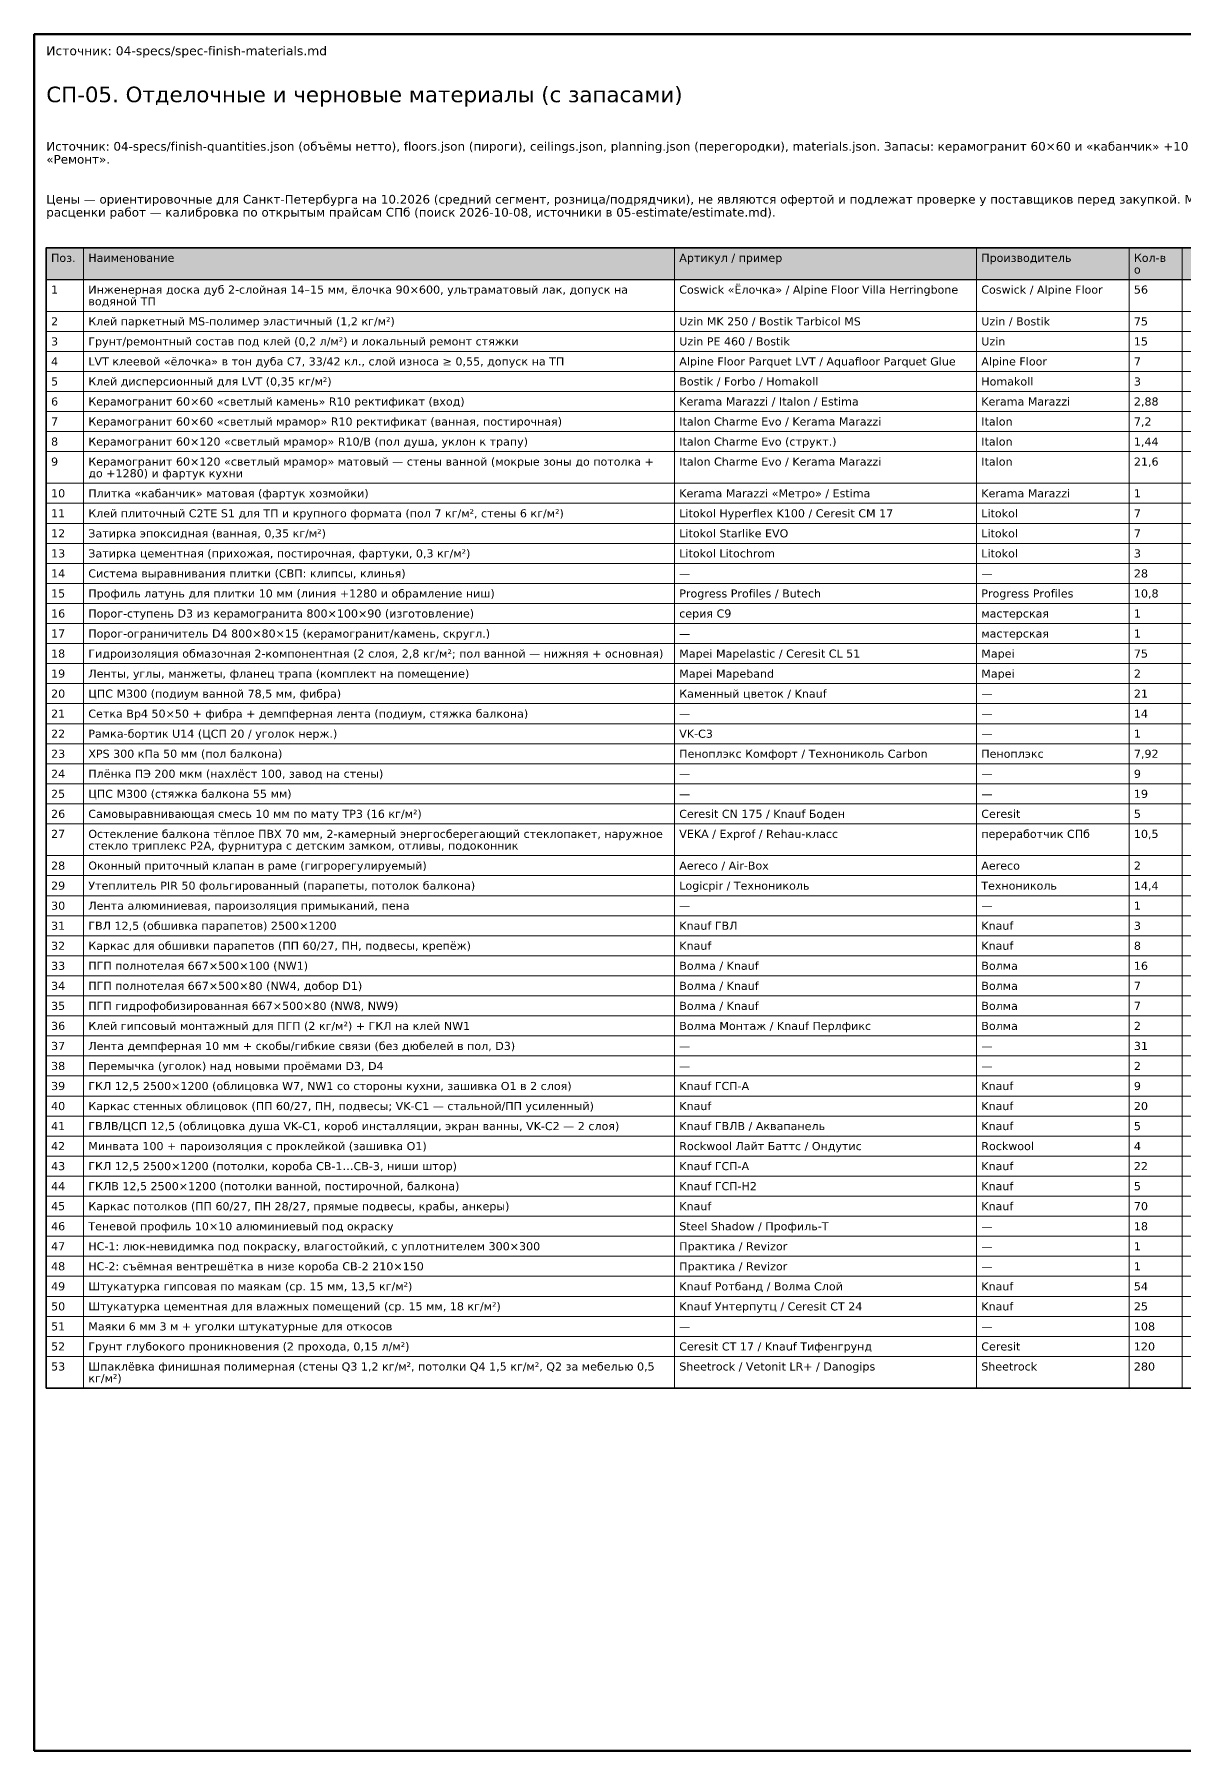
# Model space of a CAD drawing. Header units: millimetres. Extents: x 20 to 415, y 1 to 292.
# Drawn here: x 20 to 212.4, y 5 to 292 of the extents above; entities that cross this region are included whole.
import ezdxf

# ---------------------------------------------------------------- set-up
doc = ezdxf.new("R2010")
doc.units = ezdxf.units.MM
doc.layers.add('FRAME', color=7, linetype='CONTINUOUS')
doc.layers.add('TEXT', color=7, linetype='CONTINUOUS')
doc.styles.add('GOST', font='DejaVuSans.ttf')

msp = doc.modelspace()

# ---------------------------------------------------------------- hatches: boundary and pattern name
at = {"layer": 'TEXT', "true_color": 0xe6e6e6}
h = msp.add_hatch(color=7, dxfattribs=at)
h.dxf.hatch_style = 1
h.paths.add_polyline_path([(22, 250.99), (413, 250.99), (413, 256.3), (22, 256.3)])

# ---------------------------------------------------------------- linework, layer by layer
at = {"layer": 'FRAME', "color": 7, "lineweight": 50}
msp.add_lwpolyline([(20, 5), (415, 5), (415, 292), (20, 292)], close=True, dxfattribs=at)
at = {"layer": 'TEXT', "color": 7, "lineweight": 25}
msp.add_lwpolyline([(22, 250.99), (413, 250.99), (413, 256.3), (22, 256.3)], close=True, dxfattribs=at)
at = {"layer": 'TEXT', "color": 7, "lineweight": 15}
for points in [[(22, 256.3), (22, 250.99)], [(28.23, 256.3), (28.23, 250.99)], [(127.05, 256.3), (127.05, 250.99)], [(177.56, 256.3), (177.56, 250.99)], [(203.08, 256.3), (203.08, 250.99)], [(211.94, 256.3), (211.94, 250.99)], [(22, 250.99), (22, 245.68)], [(28.23, 250.99), (28.23, 245.68)], [(127.05, 250.99), (127.05, 245.68)], [(177.56, 250.99), (177.56, 245.68)], [(203.08, 250.99), (203.08, 245.68)], [(211.94, 250.99), (211.94, 245.68)], [(22, 245.68), (22, 242.33)], [(28.23, 245.68), (28.23, 242.33)], [(127.05, 245.68), (127.05, 242.33)], [(177.56, 245.68), (177.56, 242.33)], [(203.08, 245.68), (203.08, 242.33)], [(211.94, 245.68), (211.94, 242.33)], [(22, 242.33), (22, 238.98)], [(28.23, 242.33), (28.23, 238.98)], [(127.05, 242.33), (127.05, 238.98)], [(177.56, 242.33), (177.56, 238.98)], [(203.08, 242.33), (203.08, 238.98)], [(211.94, 242.33), (211.94, 238.98)], [(22, 238.98), (22, 235.63)], [(28.23, 238.98), (28.23, 235.63)], [(127.05, 238.98), (127.05, 235.63)], [(177.56, 238.98), (177.56, 235.63)], [(203.08, 238.98), (203.08, 235.63)], [(211.94, 238.98), (211.94, 235.63)], [(22, 235.63), (22, 232.28)], [(28.23, 235.63), (28.23, 232.28)], [(127.05, 235.63), (127.05, 232.28)], [(177.56, 235.63), (177.56, 232.28)], [(203.08, 235.63), (203.08, 232.28)], [(211.94, 235.63), (211.94, 232.28)], [(22, 232.28), (22, 228.93)], [(28.23, 232.28), (28.23, 228.93)], [(127.05, 232.28), (127.05, 228.93)], [(177.56, 232.28), (177.56, 228.93)], [(203.08, 232.28), (203.08, 228.93)], [(211.94, 232.28), (211.94, 228.93)], [(22, 228.93), (22, 225.58)], [(28.23, 228.93), (28.23, 225.58)], [(127.05, 228.93), (127.05, 225.58)], [(177.56, 228.93), (177.56, 225.58)], [(203.08, 228.93), (203.08, 225.58)], [(211.94, 228.93), (211.94, 225.58)], [(22, 225.58), (22, 222.23)], [(28.23, 225.58), (28.23, 222.23)], [(127.05, 225.58), (127.05, 222.23)], [(177.56, 225.58), (177.56, 222.23)], [(203.08, 225.58), (203.08, 222.23)], [(211.94, 225.58), (211.94, 222.23)], [(22, 222.23), (22, 216.93)], [(28.23, 222.23), (28.23, 216.93)], [(127.05, 222.23), (127.05, 216.93)], [(177.56, 222.23), (177.56, 216.93)], [(203.08, 222.23), (203.08, 216.93)], [(211.94, 222.23), (211.94, 216.93)], [(22, 216.93), (22, 213.58)], [(28.23, 216.93), (28.23, 213.58)], [(127.05, 216.93), (127.05, 213.58)], [(177.56, 216.93), (177.56, 213.58)], [(203.08, 216.93), (203.08, 213.58)], [(211.94, 216.93), (211.94, 213.58)], [(22, 213.58), (22, 210.23)], [(28.23, 213.58), (28.23, 210.23)], [(127.05, 213.58), (127.05, 210.23)], [(177.56, 213.58), (177.56, 210.23)], [(203.08, 213.58), (203.08, 210.23)], [(211.94, 213.58), (211.94, 210.23)], [(22, 210.23), (22, 206.88)], [(28.23, 210.23), (28.23, 206.88)], [(127.05, 210.23), (127.05, 206.88)], [(177.56, 210.23), (177.56, 206.88)], [(203.08, 210.23), (203.08, 206.88)], [(211.94, 210.23), (211.94, 206.88)], [(22, 206.88), (22, 203.53)], [(28.23, 206.88), (28.23, 203.53)], [(127.05, 206.88), (127.05, 203.53)], [(177.56, 206.88), (177.56, 203.53)], [(203.08, 206.88), (203.08, 203.53)], [(211.94, 206.88), (211.94, 203.53)], [(22, 203.53), (22, 200.18)], [(28.23, 203.53), (28.23, 200.18)], [(127.05, 203.53), (127.05, 200.18)], [(177.56, 203.53), (177.56, 200.18)], [(203.08, 203.53), (203.08, 200.18)], [(211.94, 203.53), (211.94, 200.18)], [(22, 200.18), (22, 196.83)], [(28.23, 200.18), (28.23, 196.83)], [(127.05, 200.18), (127.05, 196.83)], [(177.56, 200.18), (177.56, 196.83)], [(203.08, 200.18), (203.08, 196.83)], [(211.94, 200.18), (211.94, 196.83)], [(22, 196.83), (22, 193.48)], [(28.23, 196.83), (28.23, 193.48)], [(127.05, 196.83), (127.05, 193.48)], [(177.56, 196.83), (177.56, 193.48)], [(203.08, 196.83), (203.08, 193.48)], [(211.94, 196.83), (211.94, 193.48)], [(22, 193.48), (22, 190.13)], [(28.23, 193.48), (28.23, 190.13)], [(127.05, 193.48), (127.05, 190.13)], [(177.56, 193.48), (177.56, 190.13)], [(203.08, 193.48), (203.08, 190.13)], [(211.94, 193.48), (211.94, 190.13)], [(22, 190.13), (22, 186.78)], [(28.23, 190.13), (28.23, 186.78)], [(127.05, 190.13), (127.05, 186.78)], [(177.56, 190.13), (177.56, 186.78)], [(203.08, 190.13), (203.08, 186.78)], [(211.94, 190.13), (211.94, 186.78)], [(22, 186.78), (22, 183.43)], [(28.23, 186.78), (28.23, 183.43)], [(127.05, 186.78), (127.05, 183.43)], [(177.56, 186.78), (177.56, 183.43)], [(203.08, 186.78), (203.08, 183.43)], [(211.94, 186.78), (211.94, 183.43)], [(22, 183.43), (22, 180.08)], [(28.23, 183.43), (28.23, 180.08)], [(127.05, 183.43), (127.05, 180.08)], [(177.56, 183.43), (177.56, 180.08)], [(203.08, 183.43), (203.08, 180.08)], [(211.94, 183.43), (211.94, 180.08)], [(22, 180.08), (22, 176.73)], [(28.23, 180.08), (28.23, 176.73)], [(127.05, 180.08), (127.05, 176.73)], [(177.56, 180.08), (177.56, 176.73)], [(203.08, 180.08), (203.08, 176.73)], [(211.94, 180.08), (211.94, 176.73)], [(22, 176.73), (22, 173.38)], [(28.23, 176.73), (28.23, 173.38)], [(127.05, 176.73), (127.05, 173.38)], [(177.56, 176.73), (177.56, 173.38)], [(203.08, 176.73), (203.08, 173.38)], [(211.94, 176.73), (211.94, 173.38)], [(22, 173.38), (22, 170.03)], [(28.23, 173.38), (28.23, 170.03)], [(127.05, 173.38), (127.05, 170.03)], [(177.56, 173.38), (177.56, 170.03)], [(203.08, 173.38), (203.08, 170.03)], [(211.94, 173.38), (211.94, 170.03)], [(22, 170.03), (22, 166.68)], [(28.23, 170.03), (28.23, 166.68)], [(127.05, 170.03), (127.05, 166.68)], [(177.56, 170.03), (177.56, 166.68)], [(203.08, 170.03), (203.08, 166.68)], [(211.94, 170.03), (211.94, 166.68)], [(22, 166.68), (22, 163.33)], [(28.23, 166.68), (28.23, 163.33)], [(127.05, 166.68), (127.05, 163.33)], [(177.56, 166.68), (177.56, 163.33)], [(203.08, 166.68), (203.08, 163.33)], [(211.94, 166.68), (211.94, 163.33)], [(22, 163.33), (22, 159.98)], [(28.23, 163.33), (28.23, 159.98)], [(127.05, 163.33), (127.05, 159.98)], [(177.56, 163.33), (177.56, 159.98)], [(203.08, 163.33), (203.08, 159.98)], [(211.94, 163.33), (211.94, 159.98)], [(22, 159.98), (22, 154.67)], [(28.23, 159.98), (28.23, 154.67)], [(127.05, 159.98), (127.05, 154.67)], [(177.56, 159.98), (177.56, 154.67)], [(203.08, 159.98), (203.08, 154.67)], [(211.94, 159.98), (211.94, 154.67)], [(22, 154.67), (22, 151.32)], [(28.23, 154.67), (28.23, 151.32)], [(127.05, 154.67), (127.05, 151.32)], [(177.56, 154.67), (177.56, 151.32)], [(203.08, 154.67), (203.08, 151.32)], [(211.94, 154.67), (211.94, 151.32)], [(22, 151.32), (22, 147.97)], [(28.23, 151.32), (28.23, 147.97)], [(127.05, 151.32), (127.05, 147.97)], [(177.56, 151.32), (177.56, 147.97)], [(203.08, 151.32), (203.08, 147.97)], [(211.94, 151.32), (211.94, 147.97)], [(22, 147.97), (22, 144.62)], [(28.23, 147.97), (28.23, 144.62)], [(127.05, 147.97), (127.05, 144.62)], [(177.56, 147.97), (177.56, 144.62)], [(203.08, 147.97), (203.08, 144.62)], [(211.94, 147.97), (211.94, 144.62)], [(22, 144.62), (22, 141.27)], [(28.23, 144.62), (28.23, 141.27)], [(127.05, 144.62), (127.05, 141.27)], [(177.56, 144.62), (177.56, 141.27)], [(203.08, 144.62), (203.08, 141.27)], [(211.94, 144.62), (211.94, 141.27)], [(22, 141.27), (22, 137.92)], [(28.23, 141.27), (28.23, 137.92)], [(127.05, 141.27), (127.05, 137.92)], [(177.56, 141.27), (177.56, 137.92)], [(203.08, 141.27), (203.08, 137.92)], [(211.94, 141.27), (211.94, 137.92)], [(22, 137.92), (22, 134.57)], [(28.23, 137.92), (28.23, 134.57)], [(127.05, 137.92), (127.05, 134.57)], [(177.56, 137.92), (177.56, 134.57)], [(203.08, 137.92), (203.08, 134.57)], [(211.94, 137.92), (211.94, 134.57)], [(22, 134.57), (22, 131.22)], [(28.23, 134.57), (28.23, 131.22)], [(127.05, 134.57), (127.05, 131.22)], [(177.56, 134.57), (177.56, 131.22)], [(203.08, 134.57), (203.08, 131.22)], [(211.94, 134.57), (211.94, 131.22)], [(22, 131.22), (22, 127.87)], [(28.23, 131.22), (28.23, 127.87)], [(127.05, 131.22), (127.05, 127.87)], [(177.56, 131.22), (177.56, 127.87)], [(203.08, 131.22), (203.08, 127.87)], [(211.94, 131.22), (211.94, 127.87)], [(22, 127.87), (22, 124.52)], [(28.23, 127.87), (28.23, 124.52)], [(127.05, 127.87), (127.05, 124.52)], [(177.56, 127.87), (177.56, 124.52)], [(203.08, 127.87), (203.08, 124.52)], [(211.94, 127.87), (211.94, 124.52)], [(22, 124.52), (22, 121.17)], [(28.23, 124.52), (28.23, 121.17)], [(127.05, 124.52), (127.05, 121.17)], [(177.56, 124.52), (177.56, 121.17)], [(203.08, 124.52), (203.08, 121.17)], [(211.94, 124.52), (211.94, 121.17)], [(22, 121.17), (22, 117.82)], [(28.23, 121.17), (28.23, 117.82)], [(127.05, 121.17), (127.05, 117.82)], [(177.56, 121.17), (177.56, 117.82)], [(203.08, 121.17), (203.08, 117.82)], [(211.94, 121.17), (211.94, 117.82)], [(22, 117.82), (22, 114.47)], [(28.23, 117.82), (28.23, 114.47)], [(127.05, 117.82), (127.05, 114.47)], [(177.56, 117.82), (177.56, 114.47)], [(203.08, 117.82), (203.08, 114.47)], [(211.94, 117.82), (211.94, 114.47)], [(22, 114.47), (22, 111.12)], [(28.23, 114.47), (28.23, 111.12)], [(127.05, 114.47), (127.05, 111.12)], [(177.56, 114.47), (177.56, 111.12)], [(203.08, 114.47), (203.08, 111.12)], [(211.94, 114.47), (211.94, 111.12)], [(22, 111.12), (22, 107.77)], [(28.23, 111.12), (28.23, 107.77)], [(127.05, 111.12), (127.05, 107.77)], [(177.56, 111.12), (177.56, 107.77)], [(203.08, 111.12), (203.08, 107.77)], [(211.94, 111.12), (211.94, 107.77)], [(22, 107.77), (22, 104.42)], [(28.23, 107.77), (28.23, 104.42)], [(127.05, 107.77), (127.05, 104.42)], [(177.56, 107.77), (177.56, 104.42)], [(203.08, 107.77), (203.08, 104.42)], [(211.94, 107.77), (211.94, 104.42)], [(22, 104.42), (22, 101.07)], [(28.23, 104.42), (28.23, 101.07)], [(127.05, 104.42), (127.05, 101.07)], [(177.56, 104.42), (177.56, 101.07)], [(203.08, 104.42), (203.08, 101.07)], [(211.94, 104.42), (211.94, 101.07)], [(22, 101.07), (22, 97.72)], [(28.23, 101.07), (28.23, 97.72)], [(127.05, 101.07), (127.05, 97.72)], [(177.56, 101.07), (177.56, 97.72)], [(203.08, 101.07), (203.08, 97.72)], [(211.94, 101.07), (211.94, 97.72)], [(22, 97.72), (22, 94.37)], [(28.23, 97.72), (28.23, 94.37)], [(127.05, 97.72), (127.05, 94.37)], [(177.56, 97.72), (177.56, 94.37)], [(203.08, 97.72), (203.08, 94.37)], [(211.94, 97.72), (211.94, 94.37)], [(22, 94.37), (22, 91.02)], [(28.23, 94.37), (28.23, 91.02)], [(127.05, 94.37), (127.05, 91.02)], [(177.56, 94.37), (177.56, 91.02)], [(203.08, 94.37), (203.08, 91.02)], [(211.94, 94.37), (211.94, 91.02)], [(22, 91.02), (22, 87.67)], [(28.23, 91.02), (28.23, 87.67)], [(127.05, 91.02), (127.05, 87.67)], [(177.56, 91.02), (177.56, 87.67)], [(203.08, 91.02), (203.08, 87.67)], [(211.94, 91.02), (211.94, 87.67)], [(22, 87.67), (22, 84.32)], [(28.23, 87.67), (28.23, 84.32)], [(127.05, 87.67), (127.05, 84.32)], [(177.56, 87.67), (177.56, 84.32)], [(203.08, 87.67), (203.08, 84.32)], [(211.94, 87.67), (211.94, 84.32)], [(22, 84.32), (22, 80.97)], [(28.23, 84.32), (28.23, 80.97)], [(127.05, 84.32), (127.05, 80.97)], [(177.56, 84.32), (177.56, 80.97)], [(203.08, 84.32), (203.08, 80.97)], [(211.94, 84.32), (211.94, 80.97)], [(22, 80.97), (22, 77.62)], [(28.23, 80.97), (28.23, 77.62)], [(127.05, 80.97), (127.05, 77.62)], [(177.56, 80.97), (177.56, 77.62)], [(203.08, 80.97), (203.08, 77.62)], [(211.94, 80.97), (211.94, 77.62)], [(22, 77.62), (22, 74.27)], [(28.23, 77.62), (28.23, 74.27)], [(127.05, 77.62), (127.05, 74.27)], [(177.56, 77.62), (177.56, 74.27)], [(203.08, 77.62), (203.08, 74.27)], [(211.94, 77.62), (211.94, 74.27)], [(22, 74.27), (22, 70.92)], [(28.23, 74.27), (28.23, 70.92)], [(127.05, 74.27), (127.05, 70.92)], [(177.56, 74.27), (177.56, 70.92)], [(203.08, 74.27), (203.08, 70.92)], [(211.94, 74.27), (211.94, 70.92)], [(22, 70.92), (22, 65.61)], [(28.23, 70.92), (28.23, 65.61)], [(127.05, 70.92), (127.05, 65.61)], [(177.56, 70.92), (177.56, 65.61)], [(203.08, 70.92), (203.08, 65.61)], [(211.94, 70.92), (211.94, 65.61)]]:
    msp.add_lwpolyline(points, dxfattribs=at)
at = {"layer": 'TEXT', "color": 7, "lineweight": 35}
msp.add_lwpolyline([(22, 65.61), (413, 65.61), (413, 256.3), (22, 256.3)], close=True, dxfattribs=at)
at = {"layer": 'TEXT', "color": 7, "lineweight": 15}
for points in [[(22, 245.68), (413, 245.68), (413, 250.99), (22, 250.99)], [(22, 242.33), (413, 242.33), (413, 245.68), (22, 245.68)], [(22, 238.98), (413, 238.98), (413, 242.33), (22, 242.33)], [(22, 235.63), (413, 235.63), (413, 238.98), (22, 238.98)], [(22, 232.28), (413, 232.28), (413, 235.63), (22, 235.63)], [(22, 228.93), (413, 228.93), (413, 232.28), (22, 232.28)], [(22, 225.58), (413, 225.58), (413, 228.93), (22, 228.93)], [(22, 222.23), (413, 222.23), (413, 225.58), (22, 225.58)], [(22, 216.93), (413, 216.93), (413, 222.23), (22, 222.23)], [(22, 213.58), (413, 213.58), (413, 216.93), (22, 216.93)], [(22, 210.23), (413, 210.23), (413, 213.58), (22, 213.58)], [(22, 206.88), (413, 206.88), (413, 210.23), (22, 210.23)], [(22, 203.53), (413, 203.53), (413, 206.88), (22, 206.88)], [(22, 200.18), (413, 200.18), (413, 203.53), (22, 203.53)], [(22, 196.83), (413, 196.83), (413, 200.18), (22, 200.18)], [(22, 193.48), (413, 193.48), (413, 196.83), (22, 196.83)], [(22, 190.13), (413, 190.13), (413, 193.48), (22, 193.48)], [(22, 186.78), (413, 186.78), (413, 190.13), (22, 190.13)], [(22, 183.43), (413, 183.43), (413, 186.78), (22, 186.78)], [(22, 180.08), (413, 180.08), (413, 183.43), (22, 183.43)], [(22, 176.73), (413, 176.73), (413, 180.08), (22, 180.08)], [(22, 173.38), (413, 173.38), (413, 176.73), (22, 176.73)], [(22, 170.03), (413, 170.03), (413, 173.38), (22, 173.38)], [(22, 166.68), (413, 166.68), (413, 170.03), (22, 170.03)], [(22, 163.33), (413, 163.33), (413, 166.68), (22, 166.68)], [(22, 159.98), (413, 159.98), (413, 163.33), (22, 163.33)], [(22, 154.67), (413, 154.67), (413, 159.98), (22, 159.98)], [(22, 151.32), (413, 151.32), (413, 154.67), (22, 154.67)], [(22, 147.97), (413, 147.97), (413, 151.32), (22, 151.32)], [(22, 144.62), (413, 144.62), (413, 147.97), (22, 147.97)], [(22, 141.27), (413, 141.27), (413, 144.62), (22, 144.62)], [(22, 137.92), (413, 137.92), (413, 141.27), (22, 141.27)], [(22, 134.57), (413, 134.57), (413, 137.92), (22, 137.92)], [(22, 131.22), (413, 131.22), (413, 134.57), (22, 134.57)], [(22, 127.87), (413, 127.87), (413, 131.22), (22, 131.22)], [(22, 124.52), (413, 124.52), (413, 127.87), (22, 127.87)], [(22, 121.17), (413, 121.17), (413, 124.52), (22, 124.52)], [(22, 117.82), (413, 117.82), (413, 121.17), (22, 121.17)], [(22, 114.47), (413, 114.47), (413, 117.82), (22, 117.82)], [(22, 111.12), (413, 111.12), (413, 114.47), (22, 114.47)], [(22, 107.77), (413, 107.77), (413, 111.12), (22, 111.12)], [(22, 104.42), (413, 104.42), (413, 107.77), (22, 107.77)], [(22, 101.07), (413, 101.07), (413, 104.42), (22, 104.42)], [(22, 97.72), (413, 97.72), (413, 101.07), (22, 101.07)], [(22, 94.37), (413, 94.37), (413, 97.72), (22, 97.72)], [(22, 91.02), (413, 91.02), (413, 94.37), (22, 94.37)], [(22, 87.67), (413, 87.67), (413, 91.02), (22, 91.02)], [(22, 84.32), (413, 84.32), (413, 87.67), (22, 87.67)], [(22, 80.97), (413, 80.97), (413, 84.32), (22, 84.32)], [(22, 77.62), (413, 77.62), (413, 80.97), (22, 80.97)], [(22, 74.27), (413, 74.27), (413, 77.62), (22, 77.62)], [(22, 70.92), (413, 70.92), (413, 74.27), (22, 74.27)], [(22, 65.61), (413, 65.61), (413, 70.92), (22, 70.92)]]:
    msp.add_lwpolyline(points, close=True, dxfattribs=at)

# ---------------------------------------------------------------- texts
at = {"layer": 'TEXT', "color": 7, "style": 'GOST'}
for s, height, p in [('Источник: 04-specs/spec-finish-materials.md', 1.5, (22, 288.5)), ('СП-05. Отделочные и черновые материалы (с запасами)', 2.6, (22, 280.65)), ('Источник: 04-specs/finish-quantities.json (объёмы нетто), floors.json (пироги), ceilings.json, planning.json (перегородки), materials.json. Запасы: керамогранит 60×60 и «кабанчик» +10 %, крупный формат 60×120 +15 %, инженерная доска ёлочка +8 %, LVT +8 %, погонаж +10 %; далее — округление до упаковки. Краска — площадь × расход 0,11 л/м² × слои. Бюджет', 1.45, (22, 272.55)), ('«Ремонт».', 1.45, (22, 270.38)), ('Цены — ориентировочные для Санкт-Петербурга на 10.2026 (средний сегмент, розница/подрядчики), не являются офертой и подлежат проверке у поставщиков перед закупкой. Материалы — по диапазонам 02-concept/materials.json (price_ref) с поправкой на рост цен 1-го полугодия 2026 (INFOline: плитка +17 %, электрика +15 %, ЛКМ +10 %, напольные +10,5 %);', 1.45, (22, 263.7)), ('расценки работ — калибровка по открытым прайсам СПб (поиск 2026-10-08, источники в 05-estimate/estimate.md).', 1.45, (22, 261.52)), ('Поз.', 1.35, (22.8, 253.95)), ('Наименование', 1.35, (29.03, 253.95)), ('Артикул / пример', 1.35, (127.85, 253.95)), ('Производитель', 1.35, (178.36, 253.95)), ('о', 1.35, (203.88, 251.99)), ('Кол-в', 1.35, (203.88, 253.95)), ('1', 1.35, (22.8, 248.64)), ('Инженерная доска дуб 2-слойная 14–15 мм, ёлочка 90×600, ультраматовый лак, допуск на', 1.35, (29.03, 248.64)), ('Coswick «Ёлочка» / Alpine Floor Villa Herringbone', 1.35, (127.85, 248.64)), ('Coswick / Alpine Floor', 1.35, (178.36, 248.64)), ('56', 1.35, (203.88, 248.64)), ('водяной ТП', 1.35, (29.03, 246.68)), ('2', 1.35, (22.8, 243.33)), ('Клей паркетный MS-полимер эластичный (1,2 кг/м²)', 1.35, (29.03, 243.33)), ('Uzin MK 250 / Bostik Tarbicol MS', 1.35, (127.85, 243.33)), ('Uzin / Bostik', 1.35, (178.36, 243.33)), ('75', 1.35, (203.88, 243.33)), ('3', 1.35, (22.8, 239.98)), ('Грунт/ремонтный состав под клей (0,2 л/м²) и локальный ремонт стяжки', 1.35, (29.03, 239.98)), ('Uzin PE 460 / Bostik', 1.35, (127.85, 239.98)), ('Uzin', 1.35, (178.36, 239.98)), ('15', 1.35, (203.88, 239.98)), ('4', 1.35, (22.8, 236.63)), ('LVT клеевой «ёлочка» в тон дуба C7, 33/42 кл., слой износа ≥ 0,55, допуск на ТП', 1.35, (29.03, 236.63)), ('Alpine Floor Parquet LVT / Aquafloor Parquet Glue', 1.35, (127.85, 236.63)), ('Alpine Floor', 1.35, (178.36, 236.63)), ('7', 1.35, (203.88, 236.63)), ('5', 1.35, (22.8, 233.28)), ('Клей дисперсионный для LVT (0,35 кг/м²)', 1.35, (29.03, 233.28)), ('Bostik / Forbo / Homakoll', 1.35, (127.85, 233.28)), ('Homakoll', 1.35, (178.36, 233.28)), ('3', 1.35, (203.88, 233.28)), ('6', 1.35, (22.8, 229.93)), ('Керамогранит 60×60 «светлый камень» R10 ректификат (вход)', 1.35, (29.03, 229.93)), ('Kerama Marazzi / Italon / Estima', 1.35, (127.85, 229.93)), ('Kerama Marazzi', 1.35, (178.36, 229.93)), ('2,88', 1.35, (203.88, 229.93)), ('7', 1.35, (22.8, 226.58)), ('Керамогранит 60×60 «светлый мрамор» R10 ректификат (ванная, постирочная)', 1.35, (29.03, 226.58)), ('Italon Charme Evo / Kerama Marazzi', 1.35, (127.85, 226.58)), ('Italon', 1.35, (178.36, 226.58)), ('7,2', 1.35, (203.88, 226.58)), ('8', 1.35, (22.8, 223.23)), ('Керамогранит 60×120 «светлый мрамор» R10/B (пол душа, уклон к трапу)', 1.35, (29.03, 223.23)), ('Italon Charme Evo (структ.)', 1.35, (127.85, 223.23)), ('Italon', 1.35, (178.36, 223.23)), ('1,44', 1.35, (203.88, 223.23)), ('9', 1.35, (22.8, 219.88)), ('Керамогранит 60×120 «светлый мрамор» матовый — стены ванной (мокрые зоны до потолка +', 1.35, (29.03, 219.88)), ('Italon Charme Evo / Kerama Marazzi', 1.35, (127.85, 219.88)), ('Italon', 1.35, (178.36, 219.88)), ('21,6', 1.35, (203.88, 219.88)), ('до +1280) и фартук кухни', 1.35, (29.03, 217.93)), ('10', 1.35, (22.8, 214.58)), ('Плитка «кабанчик» матовая (фартук хозмойки)', 1.35, (29.03, 214.58)), ('Kerama Marazzi «Метро» / Estima', 1.35, (127.85, 214.58)), ('Kerama Marazzi', 1.35, (178.36, 214.58)), ('1', 1.35, (203.88, 214.58)), ('11', 1.35, (22.8, 211.23)), ('Клей плиточный C2TE S1 для ТП и крупного формата (пол 7 кг/м², стены 6 кг/м²)', 1.35, (29.03, 211.23)), ('Litokol Hyperflex K100 / Ceresit CM 17', 1.35, (127.85, 211.23)), ('Litokol', 1.35, (178.36, 211.23)), ('7', 1.35, (203.88, 211.23)), ('12', 1.35, (22.8, 207.88)), ('Затирка эпоксидная (ванная, 0,35 кг/м²)', 1.35, (29.03, 207.88)), ('Litokol Starlike EVO', 1.35, (127.85, 207.88)), ('Litokol', 1.35, (178.36, 207.88)), ('7', 1.35, (203.88, 207.88)), ('13', 1.35, (22.8, 204.53)), ('Затирка цементная (прихожая, постирочная, фартуки, 0,3 кг/м²)', 1.35, (29.03, 204.53)), ('Litokol Litochrom', 1.35, (127.85, 204.53)), ('Litokol', 1.35, (178.36, 204.53)), ('3', 1.35, (203.88, 204.53)), ('14', 1.35, (22.8, 201.18)), ('Система выравнивания плитки (СВП: клипсы, клинья)', 1.35, (29.03, 201.18)), ('—', 1.35, (127.85, 201.18)), ('—', 1.35, (178.36, 201.18)), ('28', 1.35, (203.88, 201.18)), ('15', 1.35, (22.8, 197.83)), ('Профиль латунь для плитки 10 мм (линия +1280 и обрамление ниш)', 1.35, (29.03, 197.83)), ('Progress Profiles / Butech', 1.35, (127.85, 197.83)), ('Progress Profiles', 1.35, (178.36, 197.83)), ('10,8', 1.35, (203.88, 197.83)), ('16', 1.35, (22.8, 194.48)), ('Порог-ступень D3 из керамогранита 800×100×90 (изготовление)', 1.35, (29.03, 194.48)), ('серия C9', 1.35, (127.85, 194.48)), ('мастерская', 1.35, (178.36, 194.48)), ('1', 1.35, (203.88, 194.48)), ('17', 1.35, (22.8, 191.13)), ('Порог-ограничитель D4 800×80×15 (керамогранит/камень, скругл.)', 1.35, (29.03, 191.13)), ('1', 1.35, (203.88, 191.13)), ('—', 1.35, (127.85, 191.13)), ('мастерская', 1.35, (178.36, 191.13)), ('18', 1.35, (22.8, 187.78)), ('Гидроизоляция обмазочная 2-компонентная (2 слоя, 2,8 кг/м²; пол ванной — нижняя + основная)', 1.35, (29.03, 187.78)), ('Mapei Mapelastic / Ceresit CL 51', 1.35, (127.85, 187.78)), ('Mapei', 1.35, (178.36, 187.78)), ('75', 1.35, (203.88, 187.78)), ('19', 1.35, (22.8, 184.43)), ('Ленты, углы, манжеты, фланец трапа (комплект на помещение)', 1.35, (29.03, 184.43)), ('Mapei Mapeband', 1.35, (127.85, 184.43)), ('Mapei', 1.35, (178.36, 184.43)), ('2', 1.35, (203.88, 184.43)), ('20', 1.35, (22.8, 181.08)), ('ЦПС М300 (подиум ванной 78,5 мм, фибра)', 1.35, (29.03, 181.08)), ('Каменный цветок / Knauf', 1.35, (127.85, 181.08)), ('—', 1.35, (178.36, 181.08)), ('21', 1.35, (203.88, 181.08)), ('21', 1.35, (22.8, 177.73)), ('Сетка Вр4 50×50 + фибра + демпферная лента (подиум, стяжка балкона)', 1.35, (29.03, 177.73)), ('—', 1.35, (127.85, 177.73)), ('—', 1.35, (178.36, 177.73)), ('14', 1.35, (203.88, 177.73)), ('22', 1.35, (22.8, 174.38)), ('Рамка-бортик U14 (ЦСП 20 / уголок нерж.)', 1.35, (29.03, 174.38)), ('VK-C3', 1.35, (127.85, 174.38)), ('1', 1.35, (203.88, 174.38)), ('23', 1.35, (22.8, 171.03)), ('XPS 300 кПа 50 мм (пол балкона)', 1.35, (29.03, 171.03)), ('Пеноплэкс Комфорт / Технониколь Carbon', 1.35, (127.85, 171.03)), ('—', 1.35, (178.36, 174.38)), ('Пеноплэкс', 1.35, (178.36, 171.03)), ('7,92', 1.35, (203.88, 171.03)), ('24', 1.35, (22.8, 167.68)), ('Плёнка ПЭ 200 мкм (нахлёст 100, завод на стены)', 1.35, (29.03, 167.68)), ('—', 1.35, (127.85, 167.68)), ('—', 1.35, (178.36, 167.68)), ('9', 1.35, (203.88, 167.68)), ('25', 1.35, (22.8, 164.33)), ('ЦПС М300 (стяжка балкона 55 мм)', 1.35, (29.03, 164.33)), ('—', 1.35, (127.85, 164.33)), ('—', 1.35, (178.36, 164.33)), ('19', 1.35, (203.88, 164.33)), ('26', 1.35, (22.8, 160.98)), ('Самовыравнивающая смесь 10 мм по мату TP3 (16 кг/м²)', 1.35, (29.03, 160.98)), ('Ceresit CN 175 / Knauf Боден', 1.35, (127.85, 160.98)), ('Ceresit', 1.35, (178.36, 160.98)), ('5', 1.35, (203.88, 160.98)), ('27', 1.35, (22.8, 157.63)), ('Остекление балкона тёплое ПВХ 70 мм, 2-камерный энергосберегающий стеклопакет, наружное', 1.35, (29.03, 157.63)), ('VEKA / Exprof / Rehau-класс', 1.35, (127.85, 157.63)), ('переработчик СПб', 1.35, (178.36, 157.63)), ('10,5', 1.35, (203.88, 157.63)), ('стекло триплекс P2A, фурнитура с детским замком, отливы, подоконник', 1.35, (29.03, 155.67)), ('28', 1.35, (22.8, 152.32)), ('Оконный приточный клапан в раме (гигрорегулируемый)', 1.35, (29.03, 152.32)), ('Aereco / Air-Box', 1.35, (127.85, 152.32)), ('Aereco', 1.35, (178.36, 152.32)), ('2', 1.35, (203.88, 152.32)), ('29', 1.35, (22.8, 148.97)), ('Утеплитель PIR 50 фольгированный (парапеты, потолок балкона)', 1.35, (29.03, 148.97)), ('Logicpir / Технониколь', 1.35, (127.85, 148.97)), ('Технониколь', 1.35, (178.36, 148.97)), ('14,4', 1.35, (203.88, 148.97)), ('30', 1.35, (22.8, 145.62)), ('Лента алюминиевая, пароизоляция примыканий, пена', 1.35, (29.03, 145.62)), ('1', 1.35, (203.88, 145.62)), ('31', 1.35, (22.8, 142.27)), ('ГВЛ 12,5 (обшивка парапетов) 2500×1200', 1.35, (29.03, 142.27)), ('—', 1.35, (127.85, 145.62)), ('Knauf ГВЛ', 1.35, (127.85, 142.27)), ('—', 1.35, (178.36, 145.62)), ('Knauf', 1.35, (178.36, 142.27)), ('3', 1.35, (203.88, 142.27)), ('32', 1.35, (22.8, 138.92)), ('Каркас для обшивки парапетов (ПП 60/27, ПН, подвесы, крепёж)', 1.35, (29.03, 138.92)), ('Knauf', 1.35, (127.85, 138.92)), ('Knauf', 1.35, (178.36, 138.92)), ('8', 1.35, (203.88, 138.92)), ('33', 1.35, (22.8, 135.57)), ('ПГП полнотелая 667×500×100 (NW1)', 1.35, (29.03, 135.57)), ('Волма / Knauf', 1.35, (127.85, 135.57)), ('Волма', 1.35, (178.36, 135.57)), ('16', 1.35, (203.88, 135.57)), ('34', 1.35, (22.8, 132.22)), ('ПГП полнотелая 667×500×80 (NW4, добор D1)', 1.35, (29.03, 132.22)), ('Волма / Knauf', 1.35, (127.85, 132.22)), ('Волма', 1.35, (178.36, 132.22)), ('7', 1.35, (203.88, 132.22)), ('35', 1.35, (22.8, 128.87)), ('ПГП гидрофобизированная 667×500×80 (NW8, NW9)', 1.35, (29.03, 128.87)), ('Волма / Knauf', 1.35, (127.85, 128.87)), ('Волма', 1.35, (178.36, 128.87)), ('7', 1.35, (203.88, 128.87)), ('36', 1.35, (22.8, 125.52)), ('Клей гипсовый монтажный для ПГП (2 кг/м²) + ГКЛ на клей NW1', 1.35, (29.03, 125.52)), ('Волма Монтаж / Knauf Перлфикс', 1.35, (127.85, 125.52)), ('Волма', 1.35, (178.36, 125.52)), ('2', 1.35, (203.88, 125.52)), ('37', 1.35, (22.8, 122.17)), ('Лента демпферная 10 мм + скобы/гибкие связи (без дюбелей в пол, D3)', 1.35, (29.03, 122.17)), ('31', 1.35, (203.88, 122.17)), ('—', 1.35, (127.85, 122.17)), ('—', 1.35, (178.36, 122.17)), ('38', 1.35, (22.8, 118.82)), ('Перемычка (уголок) над новыми проёмами D3, D4', 1.35, (29.03, 118.82)), ('—', 1.35, (127.85, 118.82)), ('—', 1.35, (178.36, 118.82)), ('2', 1.35, (203.88, 118.82)), ('39', 1.35, (22.8, 115.47)), ('ГКЛ 12,5 2500×1200 (облицовка W7, NW1 со стороны кухни, зашивка O1 в 2 слоя)', 1.35, (29.03, 115.47)), ('Knauf ГСП-А', 1.35, (127.85, 115.47)), ('Knauf', 1.35, (178.36, 115.47)), ('9', 1.35, (203.88, 115.47)), ('40', 1.35, (22.8, 112.12)), ('Каркас стенных облицовок (ПП 60/27, ПН, подвесы; VK-C1 — стальной/ПП усиленный)', 1.35, (29.03, 112.12)), ('Knauf', 1.35, (127.85, 112.12)), ('Knauf', 1.35, (178.36, 112.12)), ('20', 1.35, (203.88, 112.12)), ('41', 1.35, (22.8, 108.77)), ('ГВЛВ/ЦСП 12,5 (облицовка душа VK-C1, короб инсталляции, экран ванны, VK-C2 — 2 слоя)', 1.35, (29.03, 108.77)), ('Knauf ГВЛВ / Аквапанель', 1.35, (127.85, 108.77)), ('Knauf', 1.35, (178.36, 108.77)), ('5', 1.35, (203.88, 108.77)), ('42', 1.35, (22.8, 105.42)), ('Минвата 100 + пароизоляция с проклейкой (зашивка O1)', 1.35, (29.03, 105.42)), ('Rockwool Лайт Баттс / Ондутис', 1.35, (127.85, 105.42)), ('Rockwool', 1.35, (178.36, 105.42)), ('4', 1.35, (203.88, 105.42)), ('43', 1.35, (22.8, 102.07)), ('ГКЛ 12,5 2500×1200 (потолки, короба CB-1…CB-3, ниши штор)', 1.35, (29.03, 102.07)), ('Knauf ГСП-А', 1.35, (127.85, 102.07)), ('Knauf', 1.35, (178.36, 102.07)), ('22', 1.35, (203.88, 102.07)), ('44', 1.35, (22.8, 98.72)), ('ГКЛВ 12,5 2500×1200 (потолки ванной, постирочной, балкона)', 1.35, (29.03, 98.72)), ('Knauf ГСП-H2', 1.35, (127.85, 98.72)), ('Knauf', 1.35, (178.36, 98.72)), ('5', 1.35, (203.88, 98.72)), ('45', 1.35, (22.8, 95.37)), ('Каркас потолков (ПП 60/27, ПН 28/27, прямые подвесы, крабы, анкеры)', 1.35, (29.03, 95.37)), ('Knauf', 1.35, (127.85, 95.37)), ('Knauf', 1.35, (178.36, 95.37)), ('70', 1.35, (203.88, 95.37)), ('46', 1.35, (22.8, 92.02)), ('Теневой профиль 10×10 алюминиевый под окраску', 1.35, (29.03, 92.02)), ('Steel Shadow / Профиль-Т', 1.35, (127.85, 92.02)), ('—', 1.35, (178.36, 92.02)), ('18', 1.35, (203.88, 92.02)), ('47', 1.35, (22.8, 88.67)), ('HC-1: люк-невидимка под покраску, влагостойкий, с уплотнителем 300×300', 1.35, (29.03, 88.67)), ('Практика / Revizor', 1.35, (127.85, 88.67)), ('—', 1.35, (178.36, 88.67)), ('1', 1.35, (203.88, 88.67)), ('48', 1.35, (22.8, 85.32)), ('HC-2: съёмная вентрешётка в низе короба CB-2 210×150', 1.35, (29.03, 85.32)), ('Практика / Revizor', 1.35, (127.85, 85.32)), ('1', 1.35, (203.88, 85.32)), ('49', 1.35, (22.8, 81.97)), ('Штукатурка гипсовая по маякам (ср. 15 мм, 13,5 кг/м²)', 1.35, (29.03, 81.97)), ('Knauf Ротбанд / Волма Слой', 1.35, (127.85, 81.97)), ('—', 1.35, (178.36, 85.32)), ('Knauf', 1.35, (178.36, 81.97)), ('54', 1.35, (203.88, 81.97)), ('50', 1.35, (22.8, 78.62)), ('Штукатурка цементная для влажных помещений (ср. 15 мм, 18 кг/м²)', 1.35, (29.03, 78.62)), ('Knauf Унтерпутц / Ceresit CT 24', 1.35, (127.85, 78.62)), ('Knauf', 1.35, (178.36, 78.62)), ('25', 1.35, (203.88, 78.62)), ('51', 1.35, (22.8, 75.27)), ('Маяки 6 мм 3 м + уголки штукатурные для откосов', 1.35, (29.03, 75.27)), ('—', 1.35, (127.85, 75.27)), ('—', 1.35, (178.36, 75.27)), ('108', 1.35, (203.88, 75.27)), ('52', 1.35, (22.8, 71.92)), ('Грунт глубокого проникновения (2 прохода, 0,15 л/м²)', 1.35, (29.03, 71.92)), ('Ceresit CT 17 / Knauf Тифенгрунд', 1.35, (127.85, 71.92)), ('Ceresit', 1.35, (178.36, 71.92)), ('120', 1.35, (203.88, 71.92)), ('53', 1.35, (22.8, 68.57)), ('Шпаклёвка финишная полимерная (стены Q3 1,2 кг/м², потолки Q4 1,5 кг/м², Q2 за мебелью 0,5', 1.35, (29.03, 68.57)), ('Sheetrock / Vetonit LR+ / Danogips', 1.35, (127.85, 68.57)), ('Sheetrock', 1.35, (178.36, 68.57)), ('280', 1.35, (203.88, 68.57)), ('кг/м²)', 1.35, (29.03, 66.61))]:
    msp.add_text(s, height=height, dxfattribs=at).set_placement(p)

doc.saveas('drawing.dxf')
